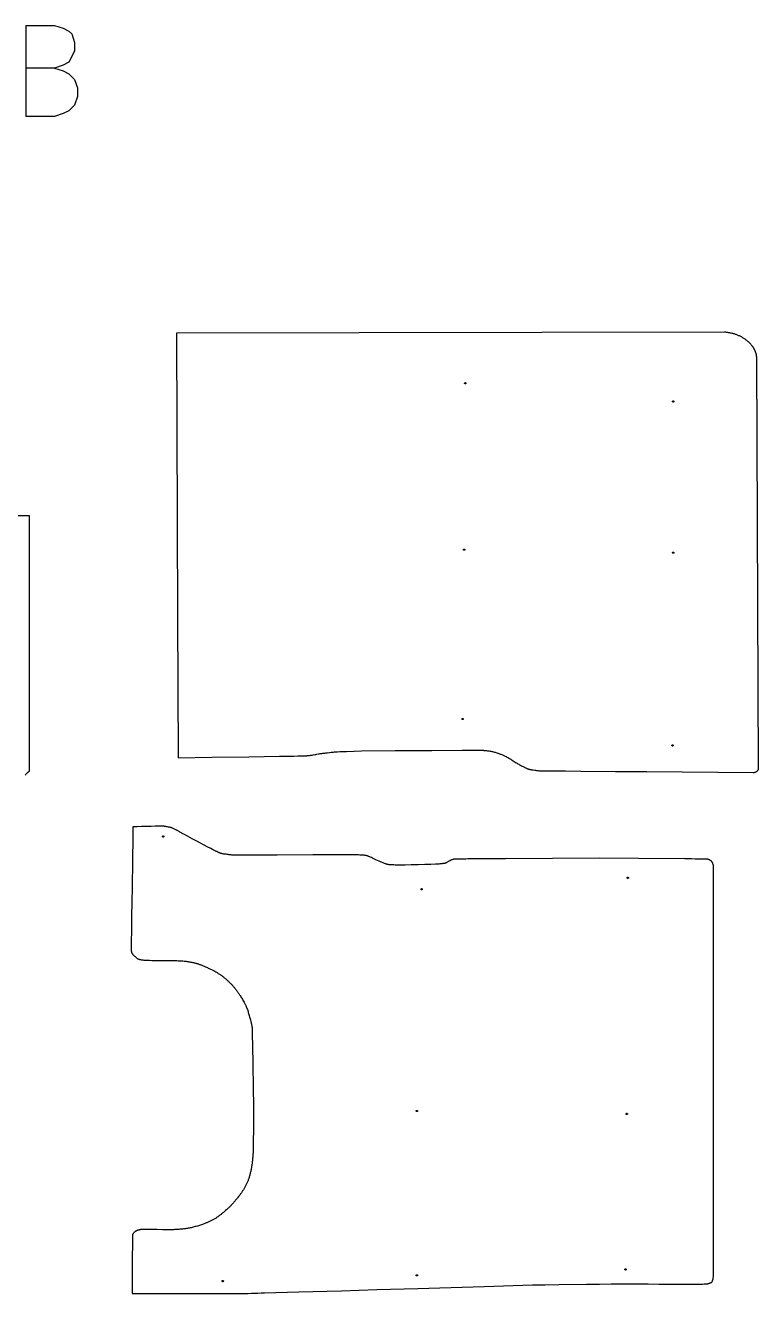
# Model space of a CAD drawing. Extents: x 346 to 6958, y 181 to 6446.
# Drawn here: x 4655 to 6958, y 2464 to 6446 of the extents above; entities that cross this region are included whole.
import ezdxf

# ---------------------------------------------------------------- set-up
doc = ezdxf.new("R2010")
doc.units = 0
doc.layers.add('Default Layer', color=1, linetype='CONTINUOUS')

msp = doc.modelspace()

# ---------------------------------------------------------------- linework, layer by layer
at = {"layer": 'Default Layer'}
for points in [[(4658.2, 6160), (4658.2, 6445.8), (4747.5, 6445.8), (4774.3, 6436.8), (4792.2, 6427.9), (4801.1, 6419), (4810, 6392.2), (4810, 6365.4), (4801.1, 6347.5), (4792.2, 6329.7), (4774.3, 6320.7), (4747.5, 6311.8), (4658.2, 6311.8)], [(4747.5, 6311.8), (4774.3, 6302.9), (4792.2, 6293.9), (4810, 6276.1), (4819, 6249.3), (4819, 6222.5), (4810, 6195.7), (4792.2, 6177.9), (4774.3, 6168.9), (4747.5, 6160), (4658.2, 6160)], [(4354.8, 4907), (4667.2, 4907), (4667.2, 4906.4), (4667.2, 4904.7), (4667.1, 4898), (4667.1, 4887.3), (4667.1, 4872.7), (4667, 4833.3), (4667, 4782.2), (4667.1, 4654), (4667.2, 4507), (4667.4, 4231), (4667.4, 4139.4), (4667.4, 4113.4), (4667.4, 4106.4), (4667.4, 4103.7), (4666.7, 4103.3), (4666, 4102.8), (4665.3, 4102.3), (4664.6, 4101.8), (4664, 4101.3), (4663.3, 4100.7), (4662.6, 4100.1), (4662, 4099.5), (4661.4, 4098.9), (4660.7, 4098.3), (4659.5, 4097.1), (4658.3, 4095.8), (4657.2, 4094.5), (4656.1, 4093.2), (4655.1, 4092)]]:
    msp.add_lwpolyline(points, dxfattribs=at)
for points in [[(6958, 4113.1), (6952.4, 5400.8), (6952.4, 5402), (6952.3, 5403.1), (6952.1, 5404.3), (6952, 5405.4), (6951.8, 5406.5), (6951.7, 5407.6), (6951.5, 5408.7), (6951.3, 5409.8), (6951, 5410.9), (6950.8, 5412), (6950.5, 5413.1), (6950.3, 5414.2), (6950, 5415.2), (6949.6, 5416.3), (6949.3, 5417.3), (6949, 5418.4), (6948.6, 5419.4), (6948.2, 5420.5), (6947.9, 5421.5), (6947.5, 5422.5), (6947, 5423.5), (6946.6, 5424.5), (6946.2, 5425.5), (6945.7, 5426.5), (6945.2, 5427.4), (6944.7, 5428.4), (6944.2, 5429.4), (6943.7, 5430.3), (6943.2, 5431.3), (6942.6, 5432.2), (6942.1, 5433.1), (6941.5, 5434.1), (6940.9, 5435), (6940.3, 5435.9), (6939.1, 5437.7), (6937.8, 5439.4), (6936.4, 5441.1), (6935, 5442.8), (6933.6, 5444.5), (6932.1, 5446.1), (6930.6, 5447.7), (6929.1, 5449.3), (6927.5, 5450.8), (6925.8, 5452.3), (6924.2, 5453.8), (6922.5, 5455.2), (6920.7, 5456.6), (6919, 5458), (6917.2, 5459.3), (6915.3, 5460.6), (6913.5, 5461.8), (6911.6, 5463.1), (6909.6, 5464.2), (6907.7, 5465.4), (6905.7, 5466.5), (6903.7, 5467.6), (6901.7, 5468.6), (6899.7, 5469.6), (6897.7, 5470.6), (6895.6, 5471.6), (6893.5, 5472.5), (6891.4, 5473.3), (6889.3, 5474.1), (6887.2, 5474.9), (6885.1, 5475.7), (6883, 5476.4), (6880.8, 5477.1), (6878.7, 5477.7), (6876.5, 5478.3), (6874.4, 5478.8), (6872.2, 5479.4), (6870.1, 5479.8), (6867.9, 5480.3), (6865.8, 5480.7), (6863.6, 5481), (6861.5, 5481.4), (6859.3, 5481.6), (6857.2, 5481.9), (6855.1, 5482.1), (6853, 5482.2), (6850.9, 5482.4), (6850.9, 5482.2), (6277.4, 5481.4), (5703.9, 5480.6), (5130.3, 5479.7), (5133.4, 4590.8), (5134.9, 4146.3), (5241, 4147.9), (5357, 4149.7), (5453.1, 4151.1), (5484.2, 4151.6), (5493.8, 4151.8), (5499, 4151.9), (5510.8, 4152.2), (5517, 4152.3), (5523.2, 4152.5), (5529.1, 4152.7), (5534.4, 4152.9), (5536.7, 4153), (5538.9, 4153.1), (5540.7, 4153.2), (5542.3, 4153.3), (5545.1, 4153.6), (5547.9, 4153.9), (5550.7, 4154.3), (5553.5, 4154.7), (5556.3, 4155.1), (5559.1, 4155.6), (5564.7, 4156.4), (5567.4, 4156.9), (5570.2, 4157.4), (5575.7, 4158.4), (5578.5, 4158.9), (5581.3, 4159.4), (5584, 4159.8), (5586.8, 4160.2), (5589.6, 4160.6), (5592.6, 4161), (5595.6, 4161.4), (5598.6, 4161.8), (5604.6, 4162.5), (5610.1, 4163.1), (5615.3, 4163.7), (5620.6, 4164.3), (5623.2, 4164.5), (5625.8, 4164.8), (5628.5, 4165), (5631.1, 4165.2), (5632.9, 4165.3), (5635.5, 4165.5), (5642.8, 4165.8), (5652.5, 4166.2), (5663.8, 4166.7), (5688.4, 4167.7), (5711.2, 4168.6), (5816.4, 4169.1), (5932, 4169.7), (6026.8, 4170.1), (6056.8, 4170.2), (6065.8, 4170.3), (6070.1, 4170.3), (6077.4, 4170.2), (6081.2, 4170.2), (6084.9, 4170.1), (6088.6, 4170), (6092.1, 4169.9), (6093.7, 4169.9), (6095.3, 4169.8), (6096.8, 4169.7), (6098.2, 4169.6), (6101, 4169.3), (6103.7, 4169), (6106.5, 4168.7), (6109.2, 4168.4), (6112, 4167.9), (6114.6, 4167.5), (6117.3, 4167), (6119.9, 4166.5), (6121.2, 4166.2), (6122.5, 4165.9), (6125.2, 4165.2), (6127.8, 4164.5), (6130.4, 4163.7), (6133, 4163), (6135.5, 4162.2), (6137.9, 4161.4), (6140.2, 4160.6), (6142.4, 4159.9), (6144.6, 4159.1), (6146.8, 4158.3), (6149, 4157.4), (6151.2, 4156.6), (6153.4, 4155.7), (6155.5, 4154.8), (6157.7, 4153.8), (6159.9, 4152.7), (6162.4, 4151.6), (6164.9, 4150.3), (6167.6, 4148.9), (6170.3, 4147.5), (6173, 4146), (6175.6, 4144.5), (6178.2, 4143), (6179.5, 4142.3), (6180.9, 4141.4), (6182.3, 4140.5), (6183.9, 4139.5), (6187, 4137.4), (6190.3, 4135.3), (6193.5, 4133.1), (6196.7, 4131.1), (6198.2, 4130.1), (6199.6, 4129.2), (6201, 4128.4), (6202.2, 4127.6), (6204.8, 4126.2), (6207.5, 4124.7), (6210.3, 4123.2), (6213.1, 4121.7), (6215.8, 4120.4), (6218.2, 4119.1), (6222.3, 4117.1), (6223.9, 4116.3), (6225.6, 4115.4), (6227.2, 4114.6), (6228.9, 4113.8), (6230.5, 4113), (6231.3, 4112.6), (6232.2, 4112.2), (6233, 4111.9), (6233.9, 4111.6), (6234.7, 4111.3), (6235.6, 4111), (6236.5, 4110.7), (6237.4, 4110.5), (6238.3, 4110.3), (6239.2, 4110.1), (6240.1, 4109.9), (6241, 4109.7), (6242.9, 4109.4), (6244.7, 4109.1), (6246.6, 4108.9), (6248.5, 4108.6), (6250.3, 4108.3), (6254.8, 4107.7), (6257.4, 4107.3), (6260.3, 4107), (6263.2, 4106.6), (6266.2, 4106.3), (6269.2, 4106), (6270.6, 4105.9), (6272, 4105.8), (6273.3, 4105.8), (6275.7, 4105.8), (6283.9, 4105.6), (6296, 4105.5), (6311.6, 4105.4), (6351.6, 4105), (6400.2, 4104.7), (6508.2, 4103.9), (6560.4, 4103.5), (6606.5, 4103.2), (6941, 4100.5), (6941.7, 4100.5), (6942.5, 4100.5), (6943.2, 4100.5), (6944, 4100.6), (6944.7, 4100.7), (6945.4, 4100.9), (6946.2, 4101.1), (6946.9, 4101.3), (6947.7, 4101.5), (6948.4, 4101.8), (6949.1, 4102.1), (6949.8, 4102.5), (6950.5, 4102.8), (6951.1, 4103.2), (6951.8, 4103.6), (6952.4, 4104.1), (6953, 4104.5), (6953.6, 4105), (6954.2, 4105.5), (6954.7, 4106), (6955.2, 4106.5), (6955.6, 4107.1), (6956.1, 4107.6), (6956.5, 4108.2), (6956.8, 4108.8), (6957.1, 4109.4), (6957.4, 4110), (6957.6, 4110.6), (6957.8, 4111.2), (6957.9, 4111.8), (6958, 4112.5), (6958, 4113.1)], [(6038.9, 5322.1), (6038.9, 5321.9), (6038.9, 5321.7), (6038.8, 5321.5), (6038.8, 5321.3), (6038.7, 5321.1), (6038.6, 5321), (6038.5, 5320.8), (6038.3, 5320.7), (6038.2, 5320.5), (6038, 5320.4), (6037.9, 5320.3), (6037.7, 5320.2), (6037.5, 5320.2), (6037.3, 5320.1), (6037.1, 5320.1), (6036.9, 5320.1), (6036.7, 5320.1), (6036.5, 5320.1), (6036.3, 5320.2), (6036.1, 5320.2), (6036, 5320.3), (6035.8, 5320.4), (6035.7, 5320.5), (6035.5, 5320.7), (6035.4, 5320.8), (6035.3, 5321), (6035.2, 5321.1), (6035.1, 5321.3), (6035, 5321.5), (6035, 5321.7), (6034.9, 5321.9), (6034.9, 5322.1), (6034.9, 5322.3), (6035, 5322.5), (6035, 5322.7), (6035.1, 5322.9), (6035.2, 5323), (6035.3, 5323.2), (6035.4, 5323.4), (6035.5, 5323.5), (6035.7, 5323.6), (6035.8, 5323.7), (6036, 5323.8), (6036.1, 5323.9), (6036.3, 5324), (6036.5, 5324), (6036.7, 5324.1), (6036.9, 5324.1), (6037.1, 5324.1), (6037.3, 5324), (6037.5, 5324), (6037.7, 5323.9), (6037.9, 5323.8), (6038, 5323.7), (6038.2, 5323.6), (6038.3, 5323.5), (6038.5, 5323.4), (6038.6, 5323.2), (6038.7, 5323), (6038.8, 5322.9), (6038.8, 5322.7), (6038.9, 5322.5), (6038.9, 5322.3), (6038.9, 5322.1)], [(6691.7, 5264.9), (6691.7, 5264.7), (6691.7, 5264.5), (6691.7, 5264.3), (6691.6, 5264.1), (6691.5, 5263.9), (6691.4, 5263.8), (6691.3, 5263.6), (6691.2, 5263.5), (6691, 5263.4), (6690.9, 5263.2), (6690.7, 5263.1), (6690.5, 5263.1), (6690.3, 5263), (6690.1, 5262.9), (6690, 5262.9), (6689.7, 5262.9), (6689.5, 5262.9), (6689.3, 5262.9), (6689.2, 5263), (6689, 5263.1), (6688.8, 5263.1), (6688.6, 5263.2), (6688.5, 5263.4), (6688.3, 5263.5), (6688.2, 5263.6), (6688.1, 5263.8), (6688, 5263.9), (6687.9, 5264.1), (6687.8, 5264.3), (6687.8, 5264.5), (6687.8, 5264.7), (6687.7, 5264.9), (6687.8, 5265.1), (6687.8, 5265.3), (6687.8, 5265.5), (6687.9, 5265.7), (6688, 5265.9), (6688.1, 5266), (6688.2, 5266.2), (6688.3, 5266.3), (6688.5, 5266.4), (6688.6, 5266.6), (6688.8, 5266.7), (6689, 5266.7), (6689.2, 5266.8), (6689.3, 5266.9), (6689.5, 5266.9), (6689.7, 5266.9), (6690, 5266.9), (6690.1, 5266.9), (6690.3, 5266.8), (6690.5, 5266.7), (6690.7, 5266.7), (6690.9, 5266.6), (6691, 5266.4), (6691.2, 5266.3), (6691.3, 5266.2), (6691.4, 5266), (6691.5, 5265.9), (6691.6, 5265.7), (6691.7, 5265.5), (6691.7, 5265.3), (6691.7, 5265.1), (6691.7, 5264.9)], [(6035.3, 4799.8), (6035.3, 4799.5), (6035.3, 4799.4), (6035.2, 4799.2), (6035.1, 4799), (6035.1, 4798.8), (6035, 4798.6), (6034.8, 4798.5), (6034.7, 4798.3), (6034.6, 4798.2), (6034.4, 4798.1), (6034.3, 4798), (6034.1, 4797.9), (6033.9, 4797.8), (6033.7, 4797.8), (6033.5, 4797.8), (6033.3, 4797.8), (6033.1, 4797.8), (6032.9, 4797.8), (6032.7, 4797.8), (6032.5, 4797.9), (6032.4, 4798), (6032.2, 4798.1), (6032, 4798.2), (6031.9, 4798.3), (6031.8, 4798.5), (6031.6, 4798.6), (6031.5, 4798.8), (6031.5, 4799), (6031.4, 4799.2), (6031.3, 4799.4), (6031.3, 4799.5), (6031.3, 4799.8), (6031.3, 4800), (6031.3, 4800.2), (6031.4, 4800.3), (6031.5, 4800.5), (6031.5, 4800.7), (6031.6, 4800.9), (6031.8, 4801), (6031.9, 4801.2), (6032, 4801.3), (6032.2, 4801.4), (6032.4, 4801.5), (6032.5, 4801.6), (6032.7, 4801.7), (6032.9, 4801.7), (6033.1, 4801.7), (6033.3, 4801.8), (6033.5, 4801.7), (6033.7, 4801.7), (6033.9, 4801.7), (6034.1, 4801.6), (6034.3, 4801.5), (6034.4, 4801.4), (6034.6, 4801.3), (6034.7, 4801.2), (6034.8, 4801), (6035, 4800.9), (6035.1, 4800.7), (6035.1, 4800.5), (6035.2, 4800.3), (6035.3, 4800.2), (6035.3, 4800), (6035.3, 4799.8)], [(6691.7, 4790.4), (6691.7, 4790.2), (6691.7, 4790), (6691.7, 4789.8), (6691.6, 4789.6), (6691.5, 4789.4), (6691.4, 4789.2), (6691.3, 4789.1), (6691.2, 4788.9), (6691, 4788.8), (6690.9, 4788.7), (6690.7, 4788.6), (6690.5, 4788.5), (6690.3, 4788.4), (6690.1, 4788.4), (6690, 4788.4), (6689.7, 4788.4), (6689.5, 4788.4), (6689.3, 4788.4), (6689.2, 4788.4), (6689, 4788.5), (6688.8, 4788.6), (6688.6, 4788.7), (6688.5, 4788.8), (6688.3, 4788.9), (6688.2, 4789.1), (6688.1, 4789.2), (6688, 4789.4), (6687.9, 4789.6), (6687.8, 4789.8), (6687.8, 4790), (6687.8, 4790.2), (6687.7, 4790.4), (6687.8, 4790.6), (6687.8, 4790.8), (6687.8, 4790.9), (6687.9, 4791.1), (6688, 4791.3), (6688.1, 4791.5), (6688.2, 4791.6), (6688.3, 4791.8), (6688.5, 4791.9), (6688.6, 4792), (6688.8, 4792.1), (6689, 4792.2), (6689.2, 4792.3), (6689.3, 4792.3), (6689.5, 4792.3), (6689.7, 4792.4), (6690, 4792.3), (6690.1, 4792.3), (6690.3, 4792.3), (6690.5, 4792.2), (6690.7, 4792.1), (6690.9, 4792), (6691, 4791.9), (6691.2, 4791.8), (6691.3, 4791.6), (6691.4, 4791.5), (6691.5, 4791.3), (6691.6, 4791.1), (6691.7, 4790.9), (6691.7, 4790.8), (6691.7, 4790.6), (6691.7, 4790.4)], [(6030.4, 4268.3), (6030.4, 4268.1), (6030.4, 4267.9), (6030.3, 4267.7), (6030.2, 4267.6), (6030.2, 4267.4), (6030.1, 4267.2), (6029.9, 4267.1), (6029.8, 4266.9), (6029.7, 4266.8), (6029.5, 4266.7), (6029.4, 4266.6), (6029.2, 4266.5), (6029, 4266.4), (6028.8, 4266.4), (6028.6, 4266.4), (6028.4, 4266.3), (6028.2, 4266.4), (6028, 4266.4), (6027.8, 4266.4), (6027.6, 4266.5), (6027.5, 4266.6), (6027.3, 4266.7), (6027.1, 4266.8), (6027, 4266.9), (6026.9, 4267.1), (6026.7, 4267.2), (6026.6, 4267.4), (6026.6, 4267.6), (6026.5, 4267.7), (6026.4, 4267.9), (6026.4, 4268.1), (6026.4, 4268.3), (6026.4, 4268.5), (6026.4, 4268.7), (6026.5, 4268.9), (6026.6, 4269.1), (6026.6, 4269.3), (6026.7, 4269.5), (6026.9, 4269.6), (6027, 4269.8), (6027.1, 4269.9), (6027.3, 4270), (6027.5, 4270.1), (6027.6, 4270.2), (6027.8, 4270.3), (6028, 4270.3), (6028.2, 4270.3), (6028.4, 4270.3), (6028.6, 4270.3), (6028.8, 4270.3), (6029, 4270.3), (6029.2, 4270.2), (6029.4, 4270.1), (6029.5, 4270), (6029.7, 4269.9), (6029.8, 4269.8), (6029.9, 4269.6), (6030.1, 4269.5), (6030.2, 4269.3), (6030.2, 4269.1), (6030.3, 4268.9), (6030.4, 4268.7), (6030.4, 4268.5), (6030.4, 4268.3)], [(6689.9, 4185.2), (6689.9, 4185), (6689.8, 4184.8), (6689.8, 4184.6), (6689.7, 4184.4), (6689.6, 4184.3), (6689.5, 4184.1), (6689.4, 4183.9), (6689.3, 4183.8), (6689.1, 4183.7), (6689, 4183.6), (6688.8, 4183.5), (6688.6, 4183.4), (6688.5, 4183.3), (6688.3, 4183.3), (6688.1, 4183.2), (6687.9, 4183.2), (6687.7, 4183.2), (6687.5, 4183.3), (6687.3, 4183.3), (6687.1, 4183.4), (6686.9, 4183.5), (6686.7, 4183.6), (6686.6, 4183.7), (6686.4, 4183.8), (6686.3, 4183.9), (6686.2, 4184.1), (6686.1, 4184.3), (6686, 4184.4), (6686, 4184.6), (6685.9, 4184.8), (6685.9, 4185), (6685.9, 4185.2), (6685.9, 4185.4), (6685.9, 4185.6), (6686, 4185.8), (6686, 4186), (6686.1, 4186.2), (6686.2, 4186.3), (6686.3, 4186.5), (6686.4, 4186.6), (6686.6, 4186.8), (6686.7, 4186.9), (6686.9, 4187), (6687.1, 4187.1), (6687.3, 4187.1), (6687.5, 4187.2), (6687.7, 4187.2), (6687.9, 4187.2), (6688.1, 4187.2), (6688.3, 4187.2), (6688.5, 4187.1), (6688.6, 4187.1), (6688.8, 4187), (6689, 4186.9), (6689.1, 4186.8), (6689.3, 4186.6), (6689.4, 4186.5), (6689.5, 4186.3), (6689.6, 4186.2), (6689.7, 4186), (6689.8, 4185.8), (6689.8, 4185.6), (6689.9, 4185.4), (6689.9, 4185.2)], [(6815.8, 2516.5), (6815.8, 2517.6), (6815.8, 2520.3), (6815.9, 2530), (6815.9, 2564.9), (6815.9, 2616.2), (6815.9, 2679), (6815.9, 2819.5), (6815.9, 2887.2), (6815.9, 2946.7), (6816.1, 3376.9), (6816.1, 3436.5), (6816.2, 3504.2), (6816.4, 3644.5), (6816.4, 3707.3), (6816.4, 3734.7), (6816.4, 3758.6), (6816.4, 3778.4), (6816.4, 3793.5), (6816.4, 3799.1), (6816.3, 3803.3), (6816.3, 3806), (6816.3, 3806.8), (6816.2, 3807.1), (6816.1, 3807.8), (6816, 3808.6), (6815.8, 3809.3), (6815.6, 3810.1), (6815.2, 3811.6), (6814.7, 3813.1), (6814.2, 3814.5), (6813.8, 3815.8), (6813.3, 3816.8), (6813, 3817.6), (6812.6, 3818.2), (6812.3, 3818.8), (6811.9, 3819.4), (6811.5, 3820), (6811, 3820.5), (6810.6, 3821.1), (6810.1, 3821.6), (6809.6, 3822), (6809.3, 3822.3), (6808.9, 3822.6), (6807.9, 3823.3), (6806.6, 3824.1), (6805.9, 3824.5), (6805.2, 3824.9), (6804.4, 3825.4), (6803.7, 3825.8), (6802.9, 3826.2), (6802.1, 3826.6), (6801.3, 3826.9), (6800.5, 3827.2), (6799.7, 3827.5), (6799, 3827.7), (6798.5, 3827.8), (6797.8, 3827.9), (6796.9, 3828), (6795.7, 3828.1), (6792.9, 3828.2), (6789.4, 3828.3), (6785.3, 3828.4), (6780.7, 3828.5), (6770.3, 3828.6), (6758.9, 3828.7), (6747.3, 3828.8), (6736.2, 3828.9), (6731.1, 3829), (6726.3, 3829.1), (6580.5, 3830.1), (6458, 3831.2), (6163.1, 3829.4), (6044.9, 3828.8), (6039, 3828.7), (6032.4, 3828.7), (6018.9, 3828.5), (6012.8, 3828.5), (6007.5, 3828.4), (6005.4, 3828.3), (6003.6, 3828.2), (6002.2, 3828.1), (6001.7, 3828.1), (6001.3, 3828), (6000.7, 3827.9), (6000, 3827.8), (5999.4, 3827.6), (5998.7, 3827.4), (5997.4, 3827), (5996.1, 3826.6), (5994.8, 3826.1), (5993.6, 3825.7), (5991.5, 3824.8), (5990.6, 3824.4), (5989.7, 3824), (5988.8, 3823.6), (5987.9, 3823.1), (5986.1, 3822.1), (5984.3, 3821.2), (5983.9, 3820.9), (5983.4, 3820.6), (5982.4, 3820), (5980.3, 3818.5), (5979.2, 3817.8), (5978.6, 3817.5), (5978, 3817.1), (5977.5, 3816.8), (5976.9, 3816.5), (5976.3, 3816.3), (5975.7, 3816), (5975.2, 3815.8), (5974.6, 3815.6), (5974, 3815.5), (5973.4, 3815.3), (5972.2, 3815.1), (5971, 3814.9), (5969.8, 3814.7), (5968.6, 3814.5), (5967.4, 3814.4), (5966.2, 3814.2), (5964.8, 3814), (5963.1, 3813.8), (5961.1, 3813.6), (5958.9, 3813.3), (5956.6, 3813.1), (5954.3, 3812.9), (5952, 3812.7), (5949.9, 3812.5), (5947.7, 3812.4), (5943.3, 3812.3), (5929.2, 3811.8), (5910.2, 3811.2), (5888.6, 3810.6), (5867, 3810), (5847.9, 3809.5), (5833.6, 3809.2), (5829.1, 3809.1), (5826.8, 3809.1), (5824.4, 3809.1), (5822, 3809.2), (5819.6, 3809.4), (5817.2, 3809.5), (5812.6, 3809.9), (5808.3, 3810.2), (5806.3, 3810.3), (5804.3, 3810.4), (5802.4, 3810.5), (5800.4, 3810.6), (5798.4, 3810.7), (5797.4, 3810.8), (5796.4, 3810.9), (5795.4, 3811), (5794.4, 3811.2), (5793.4, 3811.4), (5792.5, 3811.6), (5791.5, 3811.8), (5790.4, 3812.1), (5789.3, 3812.4), (5788.2, 3812.7), (5787, 3813.1), (5785.9, 3813.5), (5783.4, 3814.4), (5781, 3815.3), (5778.5, 3816.3), (5773.7, 3818.3), (5772.3, 3818.8), (5770.6, 3819.6), (5766.3, 3821.6), (5761.1, 3823.9), (5755.7, 3826.5), (5745.6, 3831.3), (5741.9, 3833), (5739.6, 3834), (5737, 3835.2), (5735.6, 3835.8), (5734.3, 3836.4), (5732.9, 3837), (5731.6, 3837.5), (5730.2, 3838), (5729.5, 3838.2), (5728.8, 3838.4), (5727.4, 3838.8), (5725.9, 3839.2), (5724.4, 3839.5), (5722.9, 3839.8), (5721.3, 3840), (5719.7, 3840.3), (5718.2, 3840.5), (5716.6, 3840.6), (5715.8, 3840.7), (5714.7, 3840.8), (5712.1, 3841), (5708.9, 3841.1), (5705.4, 3841.2), (5701.7, 3841.4), (5697.9, 3841.5), (5690.7, 3841.6), (5686.7, 3841.6), (5678.1, 3841.6), (5649.3, 3841.6), (5608, 3841.5), (5558, 3841.3), (5446.6, 3841), (5345.3, 3840.6), (5339.8, 3840.7), (5333.8, 3840.7), (5321.7, 3840.8), (5316, 3840.8), (5310.9, 3840.9), (5308.7, 3840.9), (5306.8, 3841), (5305.1, 3841), (5303.8, 3841.1), (5301.5, 3841.3), (5299.1, 3841.6), (5296.6, 3841.9), (5294.2, 3842.2), (5291.8, 3842.5), (5289.6, 3842.8), (5285.6, 3843.4), (5283.8, 3843.7), (5282, 3843.9), (5280.2, 3844.2), (5278.4, 3844.4), (5276.6, 3844.7), (5274.8, 3845), (5273.9, 3845.2), (5273.1, 3845.4), (5272.2, 3845.6), (5271.3, 3845.8), (5270.4, 3846.1), (5269.5, 3846.4), (5268.6, 3846.7), (5267.7, 3847), (5265.8, 3847.8), (5263.9, 3848.6), (5262, 3849.4), (5260.1, 3850.2), (5256.5, 3851.9), (5254.7, 3852.7), (5253, 3853.5), (5251.2, 3854.4), (5249.5, 3855.2), (5246, 3856.9), (5242.6, 3858.7), (5237.4, 3861.4), (5226.6, 3867.1), (5195.6, 3883.6), (5179, 3892.4), (5164.3, 3900.3), (5153.2, 3906.2), (5149.6, 3908.1), (5147.6, 3909.2), (5146.5, 3909.8), (5145.4, 3910.5), (5143.2, 3911.9), (5141, 3913.2), (5138.8, 3914.6), (5136.6, 3916), (5134.5, 3917.3), (5133.4, 3917.9), (5132.4, 3918.5), (5131.4, 3919.1), (5130.4, 3919.6), (5128.4, 3920.7), (5126.2, 3921.8), (5124, 3922.8), (5121.8, 3923.8), (5119.7, 3924.8), (5117.6, 3925.6), (5115.8, 3926.3), (5115, 3926.6), (5114.2, 3926.9), (5113.4, 3927.1), (5112.7, 3927.3), (5111.2, 3927.7), (5109.7, 3928.1), (5108.1, 3928.4), (5106.6, 3928.7), (5105.1, 3929), (5102, 3929.5), (5098.6, 3930.1), (5096.8, 3930.4), (5094.9, 3930.7), (5092.9, 3931), (5090.9, 3931.3), (5088.9, 3931.5), (5088, 3931.6), (5087, 3931.6), (5086.4, 3931.6), (5085.5, 3931.7), (5082.8, 3931.7), (5079.2, 3931.6), (5074.7, 3931.6), (5063.4, 3931.4), (5050, 3931.1), (5020.5, 3930.5), (5006.2, 3930.2), (4993.4, 3930), (4993, 3904), (4992.6, 3875.5), (4992.2, 3845.3), (4991.7, 3813.7), (4990.6, 3748.9), (4989.6, 3685.6), (4989.1, 3655.9), (4988.7, 3628.2), (4988.4, 3603.1), (4988.3, 3591.7), (4988.2, 3581.1), (4988.1, 3571.5), (4988.1, 3562.9), (4988.1, 3555.3), (4988.1, 3548.8), (4988.1, 3543.6), (4988.2, 3541.4), (4988.2, 3539.6), (4988.3, 3538.1), (4988.3, 3536.9), (4988.4, 3536.1), (4988.5, 3535.9), (4988.5, 3535.7), (4988.7, 3535.2), (4988.9, 3534.7), (4989.2, 3534.2), (4989.4, 3533.7), (4989.7, 3533.2), (4990, 3532.7), (4990.4, 3532.2), (4990.7, 3531.7), (4991.4, 3530.7), (4992.2, 3529.8), (4993, 3528.9), (4993.8, 3528), (4994.7, 3527.2), (4995.5, 3526.4), (4996.3, 3525.6), (4997.1, 3524.9), (4998.6, 3523.5), (4999.9, 3522.3), (5001.1, 3521.3), (5002.2, 3520.2), (5003.4, 3519.1), (5004.6, 3518.1), (5005.2, 3517.6), (5005.8, 3517.2), (5006.5, 3516.7), (5007.1, 3516.3), (5007.8, 3515.9), (5008.5, 3515.5), (5009.1, 3515.1), (5009.9, 3514.8), (5010.6, 3514.5), (5011.5, 3514.2), (5012.6, 3513.9), (5013.7, 3513.6), (5014.9, 3513.3), (5016.2, 3513.1), (5017.5, 3512.8), (5018.9, 3512.6), (5020.3, 3512.4), (5021.7, 3512.2), (5024.7, 3511.8), (5027.5, 3511.4), (5030.2, 3511.2), (5031.7, 3511), (5033.7, 3510.9), (5036.1, 3510.9), (5038.9, 3510.8), (5042.1, 3510.7), (5045.4, 3510.7), (5052.9, 3510.6), (5068.8, 3510.6), (5076.6, 3510.5), (5083.8, 3510.4), (5092, 3510.3), (5100.9, 3510.1), (5118.9, 3509.8), (5127.4, 3509.6), (5131.4, 3509.6), (5135.1, 3509.5), (5138.5, 3509.3), (5141.5, 3509.2), (5144.2, 3509.1), (5146.4, 3508.9), (5150.4, 3508.6), (5154.5, 3508.2), (5158.5, 3507.7), (5160.5, 3507.5), (5162.5, 3507.2), (5164.5, 3506.9), (5166.5, 3506.7), (5168.5, 3506.3), (5170.5, 3506), (5172.4, 3505.7), (5174.4, 3505.3), (5176.3, 3505), (5178.2, 3504.6), (5180.1, 3504.1), (5182, 3503.7), (5183.9, 3503.3), (5185.7, 3502.8), (5187.6, 3502.3), (5189.5, 3501.8), (5191.4, 3501.3), (5193.2, 3500.8), (5195.1, 3500.3), (5196.9, 3499.7), (5198.8, 3499.1), (5200.6, 3498.5), (5202.5, 3497.9), (5204.3, 3497.3), (5206.1, 3496.6), (5207.9, 3496), (5209.8, 3495.2), (5211.9, 3494.4), (5214.2, 3493.4), (5216.6, 3492.4), (5219.1, 3491.3), (5221.6, 3490.2), (5224.3, 3489), (5226.9, 3487.8), (5229.6, 3486.5), (5232.2, 3485.3), (5234.8, 3484), (5237.3, 3482.8), (5239.8, 3481.6), (5242.1, 3480.4), (5244.2, 3479.3), (5246.2, 3478.2), (5250, 3476.1), (5253.8, 3474), (5255.6, 3473), (5257.5, 3471.9), (5259.4, 3470.8), (5261.2, 3469.7), (5263, 3468.6), (5264.9, 3467.4), (5266.7, 3466.2), (5268.5, 3465.1), (5270.2, 3463.8), (5272, 3462.6), (5273.7, 3461.3), (5275.5, 3460.1), (5277.2, 3458.7), (5279.1, 3457.2), (5281, 3455.6), (5282.9, 3453.9), (5284.9, 3452.1), (5286.9, 3450.3), (5289, 3448.5), (5291, 3446.6), (5292.9, 3444.7), (5294.9, 3442.9), (5296.7, 3441.1), (5298.5, 3439.3), (5300.2, 3437.6), (5301.8, 3436), (5303.3, 3434.4), (5304.6, 3433), (5305.8, 3431.7), (5307.1, 3430.3), (5308.3, 3429), (5309.5, 3427.6), (5310.7, 3426.2), (5311.9, 3424.8), (5313, 3423.4), (5314.2, 3422), (5315.3, 3420.6), (5316.5, 3419.1), (5317.6, 3417.7), (5318.7, 3416.2), (5319.8, 3414.7), (5320.8, 3413.3), (5321.9, 3411.8), (5323, 3410.3), (5324.1, 3408.6), (5325.4, 3406.7), (5326.8, 3404.6), (5328.3, 3402.3), (5329.9, 3399.7), (5331.6, 3397.1), (5333.4, 3394.3), (5335.2, 3391.4), (5336.9, 3388.4), (5338.7, 3385.4), (5340.5, 3382.3), (5342.1, 3379.3), (5343.8, 3376.3), (5344.5, 3374.9), (5345.3, 3373.4), (5346, 3372), (5346.7, 3370.6), (5347.3, 3369.2), (5347.9, 3367.9), (5348.5, 3366.5), (5349.1, 3365.1), (5349.7, 3363.7), (5350.3, 3362.2), (5350.8, 3360.7), (5351.4, 3359.2), (5352.5, 3356), (5353.6, 3352.8), (5354.6, 3349.6), (5355.6, 3346.4), (5356.6, 3343.2), (5357.5, 3340.1), (5358.3, 3337.2), (5359.8, 3331.7), (5361.1, 3327.1), (5362, 3323.6), (5363.5, 3317.9), (5364.3, 3315.1), (5365, 3312.2), (5365.3, 3310.8), (5365.6, 3309.4), (5365.9, 3308), (5366.2, 3306.5), (5366.5, 3305.1), (5366.7, 3303.7), (5366.9, 3302.2), (5367.1, 3300.8), (5367.2, 3300.3), (5367.2, 3299.5), (5367.3, 3297.4), (5367.4, 3294.3), (5367.5, 3290.4), (5367.8, 3280.1), (5368.1, 3267), (5368.3, 3251.4), (5368.7, 3233.6), (5369.3, 3193.2), (5370.7, 3103.5), (5371.4, 3060.1), (5372, 3021.8), (5371.9, 3013.9), (5371.8, 3005.6), (5371.6, 2988.1), (5371.4, 2969.9), (5371.2, 2952), (5371, 2935.3), (5370.9, 2927.7), (5370.8, 2920.7), (5370.6, 2914.4), (5370.5, 2909), (5370.3, 2904.5), (5370.2, 2902.7), (5370.1, 2901.1), (5369.9, 2898.3), (5369.7, 2895.4), (5369.4, 2892.5), (5369.2, 2889.6), (5368.9, 2886.6), (5368.6, 2883.7), (5368.3, 2880.8), (5367.9, 2877.9), (5367.6, 2875), (5367.2, 2872.1), (5366.8, 2869.3), (5366.4, 2866.5), (5366, 2863.8), (5365.5, 2861.2), (5365.1, 2858.6), (5364.6, 2856.1), (5364.1, 2853.6), (5363.6, 2851.1), (5363, 2848.6), (5362.4, 2846), (5361.9, 2843.5), (5361.2, 2841), (5360.6, 2838.5), (5359.9, 2836), (5359.3, 2833.5), (5358.5, 2831), (5357.8, 2828.6), (5357.1, 2826.2), (5356.3, 2823.9), (5355.5, 2821.6), (5354.7, 2819.4), (5353.8, 2817.2), (5353, 2815.1), (5352, 2813), (5351.1, 2810.9), (5350.1, 2808.8), (5349.1, 2806.7), (5348.1, 2804.6), (5347, 2802.6), (5345.9, 2800.6), (5344.8, 2798.5), (5343.7, 2796.5), (5342.5, 2794.5), (5341.3, 2792.5), (5340.1, 2790.6), (5338.9, 2788.6), (5337.7, 2786.7), (5336.4, 2784.7), (5335.1, 2782.7), (5333.7, 2780.6), (5332.1, 2778.4), (5330.4, 2776.1), (5328.6, 2773.7), (5326.8, 2771.3), (5325, 2768.9), (5323.1, 2766.5), (5321.2, 2764.1), (5319.3, 2761.7), (5317.4, 2759.4), (5315.6, 2757.2), (5313.8, 2755.1), (5312.1, 2753.1), (5310.5, 2751.2), (5309, 2749.5), (5307.6, 2747.9), (5306.1, 2746.4), (5304.6, 2744.8), (5303.2, 2743.2), (5301.7, 2741.7), (5300.2, 2740.1), (5298.6, 2738.6), (5297.1, 2737.1), (5295.6, 2735.6), (5294, 2734.1), (5292.4, 2732.6), (5290.9, 2731.1), (5289.3, 2729.7), (5287.7, 2728.2), (5284.4, 2725.3), (5281.1, 2722.4), (5277.5, 2719.4), (5275.6, 2717.8), (5273.7, 2716.3), (5271.8, 2714.7), (5269.9, 2713.1), (5267.9, 2711.6), (5265.9, 2710.1), (5263.9, 2708.6), (5261.9, 2707.1), (5259.9, 2705.7), (5258, 2704.3), (5256, 2703), (5254.1, 2701.7), (5252.1, 2700.5), (5250.2, 2699.3), (5248.2, 2698.2), (5246.2, 2697.1), (5244.2, 2695.9), (5242.2, 2694.9), (5240.2, 2693.8), (5238.2, 2692.8), (5236.1, 2691.7), (5234.1, 2690.7), (5232, 2689.8), (5229.9, 2688.8), (5227.8, 2687.9), (5225.7, 2687), (5223.6, 2686.1), (5221.5, 2685.3), (5219.3, 2684.4), (5216.8, 2683.5), (5214.2, 2682.5), (5211.4, 2681.5), (5208.4, 2680.5), (5205.3, 2679.5), (5202.1, 2678.5), (5198.9, 2677.5), (5195.6, 2676.5), (5192.3, 2675.5), (5188.9, 2674.6), (5185.6, 2673.7), (5182.4, 2672.8), (5179.1, 2672), (5176, 2671.3), (5173, 2670.6), (5170.1, 2670.1), (5167.1, 2669.5), (5164.2, 2669), (5161.2, 2668.5), (5158.3, 2668.1), (5155.3, 2667.7), (5152.3, 2667.3), (5149.3, 2667), (5146.3, 2666.7), (5143.3, 2666.4), (5140.4, 2666.2), (5137.4, 2665.9), (5134.4, 2665.7), (5131.4, 2665.5), (5125.4, 2665.1), (5123.7, 2665.1), (5121.6, 2665), (5119.2, 2664.9), (5116.5, 2664.9), (5110.2, 2664.9), (5102.9, 2664.9), (5094.9, 2665), (5086.4, 2665), (5068.6, 2665.2), (5051.4, 2665.5), (5043.4, 2665.5), (5036.3, 2665.6), (5030.1, 2665.6), (5025, 2665.6), (5023.1, 2665.6), (5021.4, 2665.5), (5020.2, 2665.5), (5019.5, 2665.4), (5018.3, 2665.2), (5017.2, 2665.1), (5016, 2664.8), (5014.9, 2664.6), (5013.7, 2664.4), (5012.5, 2664.1), (5011.3, 2663.8), (5010.2, 2663.5), (5009.1, 2663.2), (5008, 2662.8), (5006.9, 2662.5), (5005.9, 2662.1), (5004.9, 2661.7), (5004, 2661.3), (5003.1, 2660.8), (5002.3, 2660.4), (5001.5, 2659.9), (5000.8, 2659.4), (5000, 2658.8), (4999.3, 2658.3), (4998.5, 2657.7), (4997.8, 2657.1), (4997.2, 2656.5), (4996.5, 2655.9), (4995.9, 2655.2), (4995.3, 2654.5), (4994.7, 2653.8), (4994.1, 2653.1), (4993.7, 2652.3), (4993.2, 2651.5), (4992.8, 2650.7), (4992.4, 2649.9), (4992.3, 2649.6), (4992.3, 2649.1), (4992.2, 2648.5), (4992.1, 2647.8), (4992, 2645.8), (4991.9, 2643.2), (4991.8, 2640.1), (4991.7, 2636.4), (4991.6, 2632.3), (4991.5, 2627.8), (4991.4, 2617.4), (4991.4, 2605.6), (4991.3, 2592.7), (4991.3, 2578.8), (4991.3, 2549.3), (4991.3, 2519.1), (4991.3, 2504.4), (4991.3, 2490.3), (4991.3, 2477), (4991.2, 2464.8), (5036.3, 2464.7), (5086.3, 2464.6), (5189.2, 2464.4), (5236.2, 2464.3), (5276.4, 2464.3), (5293, 2464.3), (5306.8, 2464.3), (5317.3, 2464.3), (5324.3, 2464.4), (5329.5, 2464.5), (5334.6, 2464.5), (5344.8, 2464.8), (5355, 2465), (5365.2, 2465.3), (5385.6, 2466), (5395.9, 2466.3), (5406.1, 2466.6), (5514.5, 2470), (5647.7, 2473.4), (5759.5, 2477), (5887.7, 2479.9), (6095.9, 2487.1), (6248.1, 2491.4), (6287.6, 2491.9), (6330.3, 2492.5), (6417.7, 2493.7), (6458.4, 2494.3), (6494.7, 2494.7), (6510.5, 2494.9), (6524.4, 2495), (6536.2, 2495.1), (6545.7, 2495.2), (6553.9, 2495.2), (6562.1, 2495.2), (6570.4, 2495.1), (6578.6, 2495.1), (6595, 2495), (6611.5, 2494.8), (6644.4, 2494.4), (6660.8, 2494.3), (6677.3, 2494.1), (6685.1, 2494.2), (6693.6, 2494.2), (6712, 2494.2), (6731.2, 2494.3), (6750, 2494.3), (6767.2, 2494.4), (6774.8, 2494.4), (6781.5, 2494.5), (6787.2, 2494.6), (6791.8, 2494.7), (6793.5, 2494.8), (6795, 2494.8), (6796, 2494.9), (6796.7, 2495), (6797.6, 2495.2), (6798.6, 2495.4), (6799.6, 2495.7), (6800.7, 2496), (6801.7, 2496.3), (6802.8, 2496.7), (6803.8, 2497), (6804.8, 2497.4), (6805.8, 2497.8), (6806.7, 2498.2), (6807.6, 2498.6), (6808.4, 2499), (6809.1, 2499.4), (6809.7, 2499.7), (6810.3, 2500.1), (6810.7, 2500.4), (6811, 2500.7), (6811.4, 2501.1), (6811.7, 2501.5), (6811.9, 2501.9), (6812.2, 2502.3), (6812.4, 2502.7), (6812.7, 2503.1), (6812.9, 2503.6), (6813.3, 2504.5), (6813.6, 2505.4), (6813.9, 2506.3), (6814.2, 2507.3), (6814.4, 2507.7), (6814.5, 2508.2), (6814.8, 2509.3), (6815, 2510.4), (6815.2, 2511.6), (6815.4, 2512.9), (6815.5, 2514.1), (6815.7, 2515.3), (6815.8, 2516.5)], [(5086.3, 3899.4), (5086.3, 3899.6), (5086.3, 3899.8), (5086.4, 3900), (5086.5, 3900.2), (5086.5, 3900.4), (5086.6, 3900.5), (5086.8, 3900.7), (5086.9, 3900.8), (5087, 3901), (5087.2, 3901.1), (5087.4, 3901.2), (5087.5, 3901.3), (5087.7, 3901.3), (5087.9, 3901.4), (5088.1, 3901.4), (5088.3, 3901.4), (5088.5, 3901.4), (5088.7, 3901.4), (5088.9, 3901.3), (5089.1, 3901.3), (5089.3, 3901.2), (5089.4, 3901.1), (5089.6, 3901), (5089.7, 3900.8), (5089.9, 3900.7), (5090, 3900.5), (5090.1, 3900.4), (5090.1, 3900.2), (5090.2, 3900), (5090.3, 3899.8), (5090.3, 3899.6), (5090.3, 3899.4), (5090.3, 3899.2), (5090.3, 3899), (5090.2, 3898.8), (5090.1, 3898.6), (5090.1, 3898.5), (5090, 3898.3), (5089.9, 3898.1), (5089.7, 3898), (5089.6, 3897.9), (5089.4, 3897.8), (5089.3, 3897.7), (5089.1, 3897.6), (5088.9, 3897.5), (5088.7, 3897.5), (5088.5, 3897.4), (5088.3, 3897.4), (5088.1, 3897.4), (5087.9, 3897.5), (5087.7, 3897.5), (5087.5, 3897.6), (5087.4, 3897.7), (5087.2, 3897.8), (5087, 3897.9), (5086.9, 3898), (5086.8, 3898.1), (5086.6, 3898.3), (5086.5, 3898.5), (5086.5, 3898.6), (5086.4, 3898.8), (5086.3, 3899), (5086.3, 3899.2), (5086.3, 3899.4)], [(6545.2, 3769.8), (6545.2, 3770), (6545.3, 3770.2), (6545.3, 3770.4), (6545.4, 3770.6), (6545.5, 3770.8), (6545.6, 3770.9), (6545.7, 3771.1), (6545.8, 3771.2), (6546, 3771.4), (6546.1, 3771.5), (6546.3, 3771.6), (6546.5, 3771.7), (6546.6, 3771.7), (6546.8, 3771.8), (6547, 3771.8), (6547.2, 3771.8), (6547.4, 3771.8), (6547.6, 3771.8), (6547.8, 3771.7), (6548, 3771.7), (6548.2, 3771.6), (6548.3, 3771.5), (6548.5, 3771.4), (6548.6, 3771.2), (6548.8, 3771.1), (6548.9, 3770.9), (6549, 3770.8), (6549.1, 3770.6), (6549.1, 3770.4), (6549.2, 3770.2), (6549.2, 3770), (6549.2, 3769.8), (6549.2, 3769.6), (6549.2, 3769.4), (6549.1, 3769.2), (6549.1, 3769), (6549, 3768.9), (6548.9, 3768.7), (6548.8, 3768.5), (6548.6, 3768.4), (6548.5, 3768.3), (6548.3, 3768.1), (6548.2, 3768), (6548, 3768), (6547.8, 3767.9), (6547.6, 3767.8), (6547.4, 3767.8), (6547.2, 3767.8), (6547, 3767.8), (6546.8, 3767.8), (6546.6, 3767.9), (6546.5, 3768), (6546.3, 3768), (6546.1, 3768.1), (6546, 3768.3), (6545.8, 3768.4), (6545.7, 3768.5), (6545.6, 3768.7), (6545.5, 3768.9), (6545.4, 3769), (6545.3, 3769.2), (6545.3, 3769.4), (6545.2, 3769.6), (6545.2, 3769.8)], [(5897.8, 3733.7), (5897.9, 3733.9), (5897.9, 3734.1), (5897.9, 3734.3), (5898, 3734.5), (5898.1, 3734.7), (5898.2, 3734.9), (5898.3, 3735), (5898.4, 3735.2), (5898.6, 3735.3), (5898.7, 3735.4), (5898.9, 3735.5), (5899.1, 3735.6), (5899.3, 3735.7), (5899.4, 3735.7), (5899.6, 3735.7), (5899.8, 3735.7), (5900.1, 3735.7), (5900.2, 3735.7), (5900.4, 3735.7), (5900.6, 3735.6), (5900.8, 3735.5), (5901, 3735.4), (5901.1, 3735.3), (5901.3, 3735.2), (5901.4, 3735), (5901.5, 3734.9), (5901.6, 3734.7), (5901.7, 3734.5), (5901.8, 3734.3), (5901.8, 3734.1), (5901.8, 3733.9), (5901.8, 3733.7), (5901.8, 3733.5), (5901.8, 3733.3), (5901.8, 3733.2), (5901.7, 3733), (5901.6, 3732.8), (5901.5, 3732.6), (5901.4, 3732.5), (5901.3, 3732.3), (5901.1, 3732.2), (5901, 3732.1), (5900.8, 3732), (5900.6, 3731.9), (5900.4, 3731.8), (5900.2, 3731.8), (5900.1, 3731.8), (5899.8, 3731.7), (5899.6, 3731.8), (5899.4, 3731.8), (5899.3, 3731.8), (5899.1, 3731.9), (5898.9, 3732), (5898.7, 3732.1), (5898.6, 3732.2), (5898.4, 3732.3), (5898.3, 3732.5), (5898.2, 3732.6), (5898.1, 3732.8), (5898, 3733), (5897.9, 3733.2), (5897.9, 3733.3), (5897.9, 3733.5), (5897.8, 3733.7)], [(5882.7, 3037.7), (5882.7, 3037.9), (5882.8, 3038.1), (5882.8, 3038.3), (5882.9, 3038.5), (5883, 3038.7), (5883.1, 3038.9), (5883.2, 3039), (5883.3, 3039.2), (5883.4, 3039.3), (5883.6, 3039.4), (5883.8, 3039.5), (5883.9, 3039.6), (5884.1, 3039.7), (5884.3, 3039.7), (5884.5, 3039.7), (5884.7, 3039.7), (5884.9, 3039.7), (5885.1, 3039.7), (5885.3, 3039.7), (5885.5, 3039.6), (5885.7, 3039.5), (5885.8, 3039.4), (5886, 3039.3), (5886.1, 3039.2), (5886.3, 3039), (5886.4, 3038.9), (5886.5, 3038.7), (5886.6, 3038.5), (5886.6, 3038.3), (5886.7, 3038.1), (5886.7, 3037.9), (5886.7, 3037.7), (5886.7, 3037.5), (5886.7, 3037.3), (5886.6, 3037.1), (5886.6, 3037), (5886.5, 3036.8), (5886.4, 3036.6), (5886.3, 3036.5), (5886.1, 3036.3), (5886, 3036.2), (5885.8, 3036.1), (5885.7, 3036), (5885.5, 3035.9), (5885.3, 3035.8), (5885.1, 3035.8), (5884.9, 3035.8), (5884.7, 3035.7), (5884.5, 3035.8), (5884.3, 3035.8), (5884.1, 3035.8), (5883.9, 3035.9), (5883.8, 3036), (5883.6, 3036.1), (5883.4, 3036.2), (5883.3, 3036.3), (5883.2, 3036.5), (5883.1, 3036.6), (5883, 3036.8), (5882.9, 3037), (5882.8, 3037.1), (5882.8, 3037.3), (5882.7, 3037.5), (5882.7, 3037.7)], [(6542, 3028.3), (6542, 3028.6), (6542.1, 3028.8), (6542.1, 3028.9), (6542.2, 3029.1), (6542.3, 3029.3), (6542.4, 3029.5), (6542.5, 3029.6), (6542.6, 3029.8), (6542.7, 3029.9), (6542.9, 3030), (6543.1, 3030.1), (6543.2, 3030.2), (6543.4, 3030.3), (6543.6, 3030.3), (6543.8, 3030.3), (6544, 3030.3), (6544.2, 3030.3), (6544.4, 3030.3), (6544.6, 3030.3), (6544.8, 3030.2), (6545, 3030.1), (6545.1, 3030), (6545.3, 3029.9), (6545.4, 3029.8), (6545.6, 3029.6), (6545.7, 3029.5), (6545.8, 3029.3), (6545.9, 3029.1), (6545.9, 3028.9), (6546, 3028.8), (6546, 3028.6), (6546, 3028.3), (6546, 3028.1), (6546, 3027.9), (6545.9, 3027.8), (6545.9, 3027.6), (6545.8, 3027.4), (6545.7, 3027.2), (6545.6, 3027.1), (6545.4, 3026.9), (6545.3, 3026.8), (6545.1, 3026.7), (6545, 3026.6), (6544.8, 3026.5), (6544.6, 3026.4), (6544.4, 3026.4), (6544.2, 3026.4), (6544, 3026.3), (6543.8, 3026.4), (6543.6, 3026.4), (6543.4, 3026.4), (6543.2, 3026.5), (6543.1, 3026.6), (6542.9, 3026.7), (6542.7, 3026.8), (6542.6, 3026.9), (6542.5, 3027.1), (6542.4, 3027.2), (6542.3, 3027.4), (6542.2, 3027.6), (6542.1, 3027.8), (6542.1, 3027.9), (6542, 3028.1), (6542, 3028.3)], [(5882.6, 2521.8), (5882.7, 2522), (5882.7, 2522.2), (5882.7, 2522.3), (5882.8, 2522.5), (5882.9, 2522.7), (5883, 2522.9), (5883.1, 2523), (5883.2, 2523.2), (5883.4, 2523.3), (5883.5, 2523.4), (5883.7, 2523.5), (5883.9, 2523.6), (5884, 2523.7), (5884.2, 2523.7), (5884.4, 2523.7), (5884.6, 2523.8), (5884.8, 2523.7), (5885, 2523.7), (5885.2, 2523.7), (5885.4, 2523.6), (5885.6, 2523.5), (5885.8, 2523.4), (5885.9, 2523.3), (5886.1, 2523.2), (5886.2, 2523), (5886.3, 2522.9), (5886.4, 2522.7), (5886.5, 2522.5), (5886.6, 2522.3), (5886.6, 2522.2), (5886.6, 2522), (5886.6, 2521.8), (5886.6, 2521.5), (5886.6, 2521.4), (5886.6, 2521.2), (5886.5, 2521), (5886.4, 2520.8), (5886.3, 2520.6), (5886.2, 2520.5), (5886.1, 2520.3), (5885.9, 2520.2), (5885.8, 2520.1), (5885.6, 2520), (5885.4, 2519.9), (5885.2, 2519.8), (5885, 2519.8), (5884.8, 2519.8), (5884.6, 2519.8), (5884.4, 2519.8), (5884.2, 2519.8), (5884, 2519.8), (5883.9, 2519.9), (5883.7, 2520), (5883.5, 2520.1), (5883.4, 2520.2), (5883.2, 2520.3), (5883.1, 2520.5), (5883, 2520.6), (5882.9, 2520.8), (5882.8, 2521), (5882.7, 2521.2), (5882.7, 2521.4), (5882.7, 2521.5), (5882.6, 2521.8)], [(6538.1, 2540.3), (6538.1, 2540.5), (6538.1, 2540.7), (6538.2, 2540.9), (6538.2, 2541.1), (6538.3, 2541.3), (6538.4, 2541.4), (6538.5, 2541.6), (6538.7, 2541.7), (6538.8, 2541.9), (6539, 2542), (6539.1, 2542.1), (6539.3, 2542.2), (6539.5, 2542.2), (6539.7, 2542.3), (6539.9, 2542.3), (6540.1, 2542.3), (6540.3, 2542.3), (6540.5, 2542.3), (6540.7, 2542.2), (6540.9, 2542.2), (6541, 2542.1), (6541.2, 2542), (6541.4, 2541.9), (6541.5, 2541.7), (6541.6, 2541.6), (6541.7, 2541.4), (6541.8, 2541.3), (6541.9, 2541.1), (6542, 2540.9), (6542, 2540.7), (6542.1, 2540.5), (6542.1, 2540.3), (6542.1, 2540.1), (6542, 2539.9), (6542, 2539.7), (6541.9, 2539.5), (6541.8, 2539.4), (6541.7, 2539.2), (6541.6, 2539), (6541.5, 2538.9), (6541.4, 2538.8), (6541.2, 2538.7), (6541, 2538.6), (6540.9, 2538.5), (6540.7, 2538.4), (6540.5, 2538.4), (6540.3, 2538.3), (6540.1, 2538.3), (6539.9, 2538.3), (6539.7, 2538.4), (6539.5, 2538.4), (6539.3, 2538.5), (6539.1, 2538.6), (6539, 2538.7), (6538.8, 2538.8), (6538.7, 2538.9), (6538.5, 2539), (6538.4, 2539.2), (6538.3, 2539.4), (6538.2, 2539.5), (6538.2, 2539.7), (6538.1, 2539.9), (6538.1, 2540.1), (6538.1, 2540.3)], [(5273.3, 2503.6), (5273.3, 2503.8), (5273.3, 2504), (5273.4, 2504.2), (5273.5, 2504.4), (5273.5, 2504.6), (5273.6, 2504.8), (5273.8, 2504.9), (5273.9, 2505.1), (5274, 2505.2), (5274.2, 2505.3), (5274.3, 2505.4), (5274.5, 2505.5), (5274.7, 2505.5), (5274.9, 2505.6), (5275.1, 2505.6), (5275.3, 2505.6), (5275.5, 2505.6), (5275.7, 2505.6), (5275.9, 2505.5), (5276.1, 2505.5), (5276.3, 2505.4), (5276.4, 2505.3), (5276.6, 2505.2), (5276.7, 2505.1), (5276.8, 2504.9), (5277, 2504.8), (5277.1, 2504.6), (5277.1, 2504.4), (5277.2, 2504.2), (5277.3, 2504), (5277.3, 2503.8), (5277.3, 2503.6), (5277.3, 2503.4), (5277.3, 2503.2), (5277.2, 2503), (5277.1, 2502.9), (5277.1, 2502.7), (5277, 2502.5), (5276.8, 2502.4), (5276.7, 2502.2), (5276.6, 2502.1), (5276.4, 2502), (5276.3, 2501.9), (5276.1, 2501.8), (5275.9, 2501.7), (5275.7, 2501.7), (5275.5, 2501.6), (5275.3, 2501.6), (5275.1, 2501.6), (5274.9, 2501.7), (5274.7, 2501.7), (5274.5, 2501.8), (5274.3, 2501.9), (5274.2, 2502), (5274, 2502.1), (5273.9, 2502.2), (5273.8, 2502.4), (5273.6, 2502.5), (5273.5, 2502.7), (5273.5, 2502.9), (5273.4, 2503), (5273.3, 2503.2), (5273.3, 2503.4), (5273.3, 2503.6)]]:
    msp.add_lwpolyline(points, close=True, dxfattribs=at)

doc.saveas('drawing.dxf')
